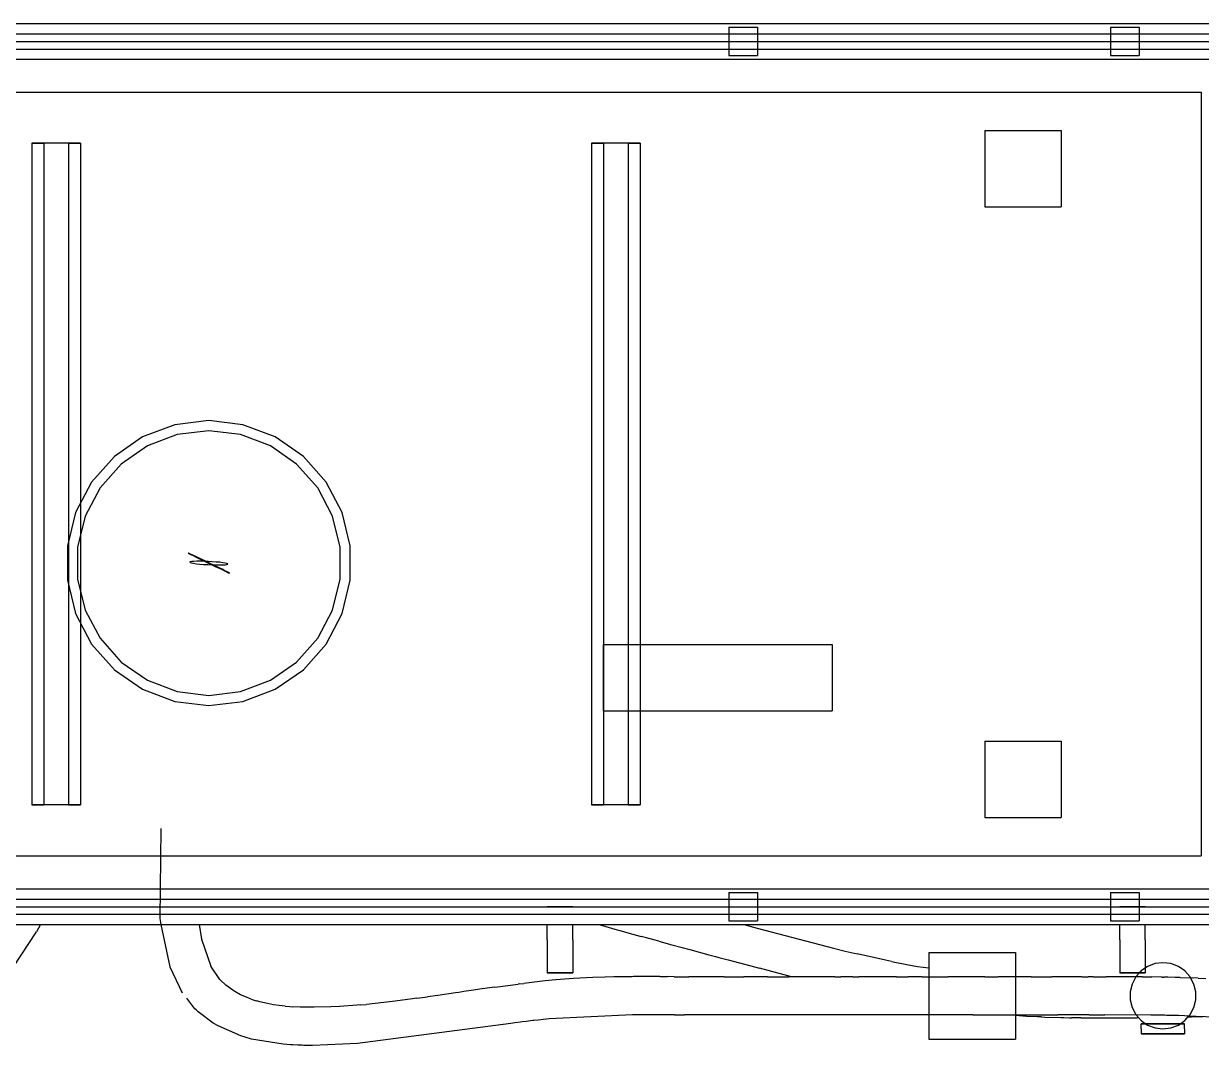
# Model space of a CAD drawing. Header units: millimetres. Extents: x -808 to -5, y -418 to 283.
# Drawn here: x -283.6 to -232.7, y -250.2 to -206.1 of the extents above; entities that cross this region are included whole.
import ezdxf

# ---------------------------------------------------------------- set-up
doc = ezdxf.new("R2010")
doc.units = ezdxf.units.MM
doc.layers.add('HIDDEN', color=8, linetype='Continuous')
doc.layers.add('VISIBLE', color=7, linetype='Continuous')

msp = doc.modelspace()

# ---------------------------------------------------------------- linework, layer by layer
at = {"layer": 'HIDDEN'}
for points in [[(-317.4, -206.059), (-97.4, -206.059)], [(-317.4, -206.059), (-97.4, -206.059)], [(-317.4, -206.059), (-97.4, -206.059)], [(-253.116, -206.213), (-251.884, -206.213)], [(-253.116, -206.213), (-251.884, -206.213)], [(-253.116, -206.213), (-253.116, -207.445)], [(-253.116, -206.213), (-253.116, -207.445)], [(-251.884, -206.213), (-251.884, -207.445)], [(-251.884, -206.213), (-251.884, -207.445)], [(-236.616, -206.213), (-235.384, -206.213)], [(-236.616, -206.213), (-235.384, -206.213)], [(-236.616, -206.213), (-236.616, -207.445)], [(-236.616, -206.213), (-236.616, -207.445)], [(-235.384, -206.213), (-235.384, -207.445)], [(-235.384, -206.213), (-235.384, -207.445)], [(-317.4, -206.499), (-97.4, -206.499)], [(-317.4, -206.499), (-97.4, -206.499)], [(-317.4, -206.829), (-97.4, -206.829)], [(-317.4, -206.829), (-97.4, -206.829)], [(-317.4, -206.829), (-97.4, -206.829)], [(-317.4, -206.829), (-97.4, -206.829)], [(-317.4, -206.829), (-97.4, -206.829)], [(-317.4, -206.829), (-97.4, -206.829)], [(-317.4, -207.159), (-97.4, -207.159)], [(-317.4, -207.159), (-97.4, -207.159)], [(-317.4, -207.599), (-97.4, -207.599)], [(-317.4, -207.599), (-97.4, -207.599)], [(-317.4, -207.599), (-97.4, -207.599)], [(-253.116, -207.445), (-251.884, -207.445)], [(-253.116, -207.445), (-251.884, -207.445)], [(-236.616, -207.445), (-235.384, -207.445)], [(-236.616, -207.445), (-235.384, -207.445)], [(-296.5, -209.029), (-232.7, -209.029)], [(-296.5, -209.029), (-232.7, -209.029)], [(-232.7, -209.029), (-232.7, -242.029)], [(-232.7, -209.029), (-232.7, -242.029)], [(-242.05, -210.679), (-238.75, -210.679)], [(-242.05, -210.679), (-238.75, -210.679)], [(-242.05, -210.679), (-242.05, -213.979)], [(-242.05, -210.679), (-242.05, -213.979)], [(-238.75, -210.679), (-238.75, -213.979)], [(-238.75, -210.679), (-238.75, -213.979)], [(-283.25, -211.229), (-282.734, -211.229)], [(-281.666, -211.229), (-283.25, -211.229)], [(-283.25, -211.229), (-283.25, -239.829)], [(-283.25, -211.229), (-282.734, -211.229)], [(-281.666, -211.229), (-283.25, -211.229)], [(-283.25, -211.229), (-283.25, -239.829)], [(-283.25, -211.229), (-282.734, -211.229)], [(-281.666, -211.229), (-283.25, -211.229)], [(-283.25, -211.229), (-283.25, -239.829)], [(-283.25, -211.229), (-282.734, -211.229)], [(-281.666, -211.229), (-283.25, -211.229)], [(-283.25, -211.229), (-283.25, -239.829)], [(-281.15, -211.229), (-282.734, -211.229)], [(-282.734, -211.229), (-282.734, -239.829)], [(-281.15, -211.229), (-282.734, -211.229)], [(-282.734, -211.229), (-282.734, -239.829)], [(-281.15, -211.229), (-282.734, -211.229)], [(-282.734, -211.229), (-282.734, -239.829)], [(-281.15, -211.229), (-282.734, -211.229)], [(-282.734, -211.229), (-282.734, -239.829)], [(-281.666, -211.229), (-281.15, -211.229)], [(-281.666, -211.229), (-281.666, -239.829)], [(-281.666, -211.229), (-281.15, -211.229)], [(-281.666, -211.229), (-281.666, -239.829)], [(-281.666, -211.229), (-281.15, -211.229)], [(-281.666, -211.229), (-281.666, -239.829)], [(-281.666, -211.229), (-281.15, -211.229)], [(-281.666, -211.229), (-281.666, -239.829)], [(-281.15, -211.229), (-281.15, -239.829)], [(-281.15, -211.229), (-281.15, -239.829)], [(-281.15, -211.229), (-281.15, -239.829)], [(-281.15, -211.229), (-281.15, -239.829)], [(-259.05, -211.229), (-258.534, -211.229)], [(-257.466, -211.229), (-259.05, -211.229)], [(-259.05, -211.229), (-259.05, -239.829)], [(-259.05, -211.229), (-258.534, -211.229)], [(-257.466, -211.229), (-259.05, -211.229)], [(-259.05, -211.229), (-259.05, -239.829)], [(-259.05, -211.229), (-258.534, -211.229)], [(-257.466, -211.229), (-259.05, -211.229)], [(-259.05, -211.229), (-259.05, -239.829)], [(-259.05, -211.229), (-258.534, -211.229)], [(-257.466, -211.229), (-259.05, -211.229)], [(-259.05, -211.229), (-259.05, -239.829)], [(-256.95, -211.229), (-258.534, -211.229)], [(-258.534, -211.229), (-258.534, -239.829)], [(-256.95, -211.229), (-258.534, -211.229)], [(-258.534, -211.229), (-258.534, -239.829)], [(-256.95, -211.229), (-258.534, -211.229)], [(-258.534, -211.229), (-258.534, -239.829)], [(-256.95, -211.229), (-258.534, -211.229)], [(-258.534, -211.229), (-258.534, -239.829)], [(-257.466, -211.229), (-256.95, -211.229)], [(-257.466, -211.229), (-257.466, -239.829)], [(-257.466, -211.229), (-256.95, -211.229)], [(-257.466, -211.229), (-257.466, -239.829)], [(-257.466, -211.229), (-256.95, -211.229)], [(-257.466, -211.229), (-257.466, -239.829)], [(-257.466, -211.229), (-256.95, -211.229)], [(-257.466, -211.229), (-257.466, -239.829)], [(-256.95, -211.229), (-256.95, -239.829)], [(-256.95, -211.229), (-256.95, -239.829)], [(-256.95, -211.229), (-256.95, -239.829)], [(-256.95, -211.229), (-256.95, -239.829)], [(-242.05, -213.979), (-238.75, -213.979)], [(-242.05, -213.979), (-238.75, -213.979)], [(-277.074, -223.398), (-278.463, -223.924)], [(-277.074, -223.398), (-278.463, -223.924)], [(-275.6, -223.219), (-277.074, -223.398)], [(-275.6, -223.219), (-277.074, -223.398)], [(-274.126, -223.398), (-275.6, -223.219)], [(-274.126, -223.398), (-275.6, -223.219)], [(-272.737, -223.924), (-274.126, -223.398)], [(-272.737, -223.924), (-274.126, -223.398)], [(-278.463, -223.924), (-279.685, -224.768)], [(-278.463, -223.924), (-279.685, -224.768)], [(-276.969, -223.825), (-278.258, -224.314)], [(-276.969, -223.825), (-278.258, -224.314)], [(-275.6, -223.659), (-276.969, -223.825)], [(-275.6, -223.659), (-276.969, -223.825)], [(-274.231, -223.825), (-275.6, -223.659)], [(-274.231, -223.825), (-275.6, -223.659)], [(-272.942, -224.314), (-274.231, -223.825)], [(-272.942, -224.314), (-274.231, -223.825)], [(-271.515, -224.768), (-272.737, -223.924)], [(-271.515, -224.768), (-272.737, -223.924)], [(-278.258, -224.314), (-279.393, -225.097)], [(-278.258, -224.314), (-279.393, -225.097)], [(-271.807, -225.097), (-272.942, -224.314)], [(-271.807, -225.097), (-272.942, -224.314)], [(-279.685, -224.768), (-280.67, -225.88)], [(-279.685, -224.768), (-280.67, -225.88)], [(-270.53, -225.88), (-271.515, -224.768)], [(-270.53, -225.88), (-271.515, -224.768)], [(-279.393, -225.097), (-280.307, -226.13)], [(-279.393, -225.097), (-280.307, -226.13)], [(-270.893, -226.13), (-271.807, -225.097)], [(-270.893, -226.13), (-271.807, -225.097)], [(-280.67, -225.88), (-281.36, -227.195)], [(-280.67, -225.88), (-281.36, -227.195)], [(-269.84, -227.195), (-270.53, -225.88)], [(-269.84, -227.195), (-270.53, -225.88)], [(-280.307, -226.13), (-280.948, -227.351)], [(-280.307, -226.13), (-280.948, -227.351)], [(-270.252, -227.351), (-270.893, -226.13)], [(-270.252, -227.351), (-270.893, -226.13)], [(-281.36, -227.195), (-281.715, -228.636)], [(-281.36, -227.195), (-281.715, -228.636)], [(-280.948, -227.351), (-281.278, -228.689)], [(-280.948, -227.351), (-281.278, -228.689)], [(-269.922, -228.689), (-270.252, -227.351)], [(-269.922, -228.689), (-270.252, -227.351)], [(-269.485, -228.636), (-269.84, -227.195)], [(-269.485, -228.636), (-269.84, -227.195)], [(-281.715, -228.636), (-281.715, -230.121)], [(-281.715, -228.636), (-281.715, -230.121)], [(-269.485, -230.121), (-269.485, -228.636)], [(-269.485, -230.121), (-269.485, -228.636)], [(-281.278, -228.689), (-281.278, -230.068)], [(-281.278, -228.689), (-281.278, -230.068)], [(-276.491, -228.947), (-276.486, -228.951)], [(-276.487, -228.948), (-276.491, -228.947)], [(-276.454, -228.962), (-276.487, -228.948)], [(-276.486, -228.951), (-276.45, -228.97)], [(-276.388, -228.992), (-276.454, -228.962)], [(-276.45, -228.97), (-276.381, -229.006)], [(-276.292, -229.037), (-276.388, -228.992)], [(-276.381, -229.006), (-276.281, -229.055)], [(-276.168, -229.096), (-276.292, -229.037)], [(-276.281, -229.055), (-276.155, -229.118)], [(-276.022, -229.165), (-276.168, -229.096)], [(-276.155, -229.118), (-276.007, -229.191)], [(-275.86, -229.243), (-276.022, -229.165)], [(-269.922, -230.068), (-269.922, -228.689)], [(-269.922, -230.068), (-269.922, -228.689)], [(-276.419, -229.331), (-276.424, -229.338)], [(-276.424, -229.338), (-276.406, -229.354)], [(-276.424, -229.338), (-276.424, -229.338)], [(-276.403, -229.324), (-276.419, -229.331)], [(-276.406, -229.354), (-276.351, -229.371)], [(-276.344, -229.313), (-276.403, -229.324)], [(-276.351, -229.371), (-276.26, -229.388)], [(-276.251, -229.305), (-276.344, -229.313)], [(-276.26, -229.388), (-276.138, -229.405)], [(-276.127, -229.3), (-276.251, -229.305)], [(-276.138, -229.405), (-275.992, -229.42)], [(-275.979, -229.299), (-276.127, -229.3)], [(-276.007, -229.191), (-275.843, -229.271)], [(-275.992, -229.42), (-275.826, -229.434)], [(-275.812, -229.302), (-275.979, -229.299)], [(-275.688, -229.326), (-275.86, -229.243)], [(-275.843, -229.271), (-275.67, -229.355)], [(-275.826, -229.434), (-275.651, -229.445)], [(-275.636, -229.308), (-275.812, -229.302)], [(-275.512, -229.411), (-275.688, -229.326)], [(-275.67, -229.355), (-275.494, -229.441)], [(-275.651, -229.445), (-275.473, -229.453)], [(-275.458, -229.318), (-275.636, -229.308)], [(-275.34, -229.495), (-275.512, -229.411)], [(-275.494, -229.441), (-275.322, -229.523)], [(-275.473, -229.453), (-275.301, -229.458)], [(-275.287, -229.331), (-275.458, -229.318)], [(-275.177, -229.575), (-275.34, -229.495)], [(-275.322, -229.523), (-275.161, -229.6)], [(-275.301, -229.458), (-275.143, -229.458)], [(-275.131, -229.345), (-275.287, -229.331)], [(-275.032, -229.646), (-275.177, -229.575)], [(-275.161, -229.6), (-275.031, -229.662)], [(-275.143, -229.458), (-275.006, -229.456)], [(-274.996, -229.362), (-275.131, -229.345)], [(-274.908, -229.708), (-275.032, -229.646)], [(-275.031, -229.662), (-274.919, -229.716)], [(-275.006, -229.456), (-274.897, -229.449)], [(-274.89, -229.379), (-274.996, -229.362)], [(-274.897, -229.449), (-274.821, -229.439)], [(-274.817, -229.396), (-274.89, -229.379)], [(-274.821, -229.439), (-274.782, -229.427)], [(-274.78, -229.412), (-274.817, -229.396)], [(-274.782, -229.427), (-274.776, -229.419)], [(-274.776, -229.419), (-274.78, -229.412)], [(-281.715, -230.121), (-281.36, -231.563)], [(-281.715, -230.121), (-281.36, -231.563)], [(-281.278, -230.068), (-280.948, -231.407)], [(-281.278, -230.068), (-280.948, -231.407)], [(-274.919, -229.716), (-274.82, -229.762)], [(-274.811, -229.756), (-274.908, -229.708)], [(-274.82, -229.762), (-274.751, -229.793)], [(-274.745, -229.79), (-274.811, -229.756)], [(-274.751, -229.793), (-274.715, -229.809)], [(-274.712, -229.808), (-274.745, -229.79)], [(-274.715, -229.809), (-274.709, -229.811)], [(-274.709, -229.811), (-274.712, -229.808)], [(-270.252, -231.407), (-269.922, -230.068)], [(-270.252, -231.407), (-269.922, -230.068)], [(-269.84, -231.563), (-269.485, -230.121)], [(-269.84, -231.563), (-269.485, -230.121)], [(-281.36, -231.563), (-280.67, -232.878)], [(-281.36, -231.563), (-280.67, -232.878)], [(-280.948, -231.407), (-280.307, -232.628)], [(-280.948, -231.407), (-280.307, -232.628)], [(-270.893, -232.628), (-270.252, -231.407)], [(-270.893, -232.628), (-270.252, -231.407)], [(-270.53, -232.878), (-269.84, -231.563)], [(-270.53, -232.878), (-269.84, -231.563)], [(-280.307, -232.628), (-279.393, -233.66)], [(-280.307, -232.628), (-279.393, -233.66)], [(-271.807, -233.66), (-270.893, -232.628)], [(-271.807, -233.66), (-270.893, -232.628)], [(-280.67, -232.878), (-279.685, -233.99)], [(-280.67, -232.878), (-279.685, -233.99)], [(-271.515, -233.99), (-270.53, -232.878)], [(-271.515, -233.99), (-270.53, -232.878)], [(-258.55, -232.899), (-248.65, -232.899)], [(-258.55, -232.899), (-248.65, -232.899)], [(-258.55, -232.899), (-258.55, -235.759)], [(-258.55, -232.899), (-258.55, -235.759)], [(-248.65, -232.899), (-248.65, -235.759)], [(-248.65, -232.899), (-248.65, -235.759)], [(-279.393, -233.66), (-278.258, -234.444)], [(-279.393, -233.66), (-278.258, -234.444)], [(-272.942, -234.444), (-271.807, -233.66)], [(-272.942, -234.444), (-271.807, -233.66)], [(-279.685, -233.99), (-278.463, -234.833)], [(-279.685, -233.99), (-278.463, -234.833)], [(-272.737, -234.833), (-271.515, -233.99)], [(-272.737, -234.833), (-271.515, -233.99)], [(-278.258, -234.444), (-276.969, -234.933)], [(-278.258, -234.444), (-276.969, -234.933)], [(-274.231, -234.933), (-272.942, -234.444)], [(-274.231, -234.933), (-272.942, -234.444)], [(-278.463, -234.833), (-277.074, -235.36)], [(-278.463, -234.833), (-277.074, -235.36)], [(-276.969, -234.933), (-275.6, -235.099)], [(-276.969, -234.933), (-275.6, -235.099)], [(-275.6, -235.099), (-274.231, -234.933)], [(-275.6, -235.099), (-274.231, -234.933)], [(-274.126, -235.36), (-272.737, -234.833)], [(-274.126, -235.36), (-272.737, -234.833)], [(-277.074, -235.36), (-275.6, -235.539)], [(-277.074, -235.36), (-275.6, -235.539)], [(-275.6, -235.539), (-274.126, -235.36)], [(-275.6, -235.539), (-274.126, -235.36)], [(-258.55, -235.759), (-248.65, -235.759)], [(-258.55, -235.759), (-248.65, -235.759)], [(-242.05, -237.079), (-238.75, -237.079)], [(-242.05, -237.079), (-238.75, -237.079)], [(-242.05, -237.079), (-242.05, -240.379)], [(-242.05, -237.079), (-242.05, -240.379)], [(-238.75, -237.079), (-238.75, -240.379)], [(-238.75, -237.079), (-238.75, -240.379)], [(-283.25, -239.829), (-282.734, -239.829)], [(-281.666, -239.829), (-283.25, -239.829)], [(-283.25, -239.829), (-282.734, -239.829)], [(-281.666, -239.829), (-283.25, -239.829)], [(-283.25, -239.829), (-282.734, -239.829)], [(-281.666, -239.829), (-283.25, -239.829)], [(-283.25, -239.829), (-282.734, -239.829)], [(-281.666, -239.829), (-283.25, -239.829)], [(-281.15, -239.829), (-282.734, -239.829)], [(-281.15, -239.829), (-282.734, -239.829)], [(-281.15, -239.829), (-282.734, -239.829)], [(-281.15, -239.829), (-282.734, -239.829)], [(-281.666, -239.829), (-281.15, -239.829)], [(-281.666, -239.829), (-281.15, -239.829)], [(-281.666, -239.829), (-281.15, -239.829)], [(-281.666, -239.829), (-281.15, -239.829)], [(-259.05, -239.829), (-258.534, -239.829)], [(-257.466, -239.829), (-259.05, -239.829)], [(-259.05, -239.829), (-258.534, -239.829)], [(-257.466, -239.829), (-259.05, -239.829)], [(-259.05, -239.829), (-258.534, -239.829)], [(-257.466, -239.829), (-259.05, -239.829)], [(-259.05, -239.829), (-258.534, -239.829)], [(-257.466, -239.829), (-259.05, -239.829)], [(-256.95, -239.829), (-258.534, -239.829)], [(-256.95, -239.829), (-258.534, -239.829)], [(-256.95, -239.829), (-258.534, -239.829)], [(-256.95, -239.829), (-258.534, -239.829)], [(-257.466, -239.829), (-256.95, -239.829)], [(-257.466, -239.829), (-256.95, -239.829)], [(-257.466, -239.829), (-256.95, -239.829)], [(-257.466, -239.829), (-256.95, -239.829)], [(-277.671, -240.844), (-277.726, -244.734)], [(-242.05, -240.379), (-238.75, -240.379)], [(-242.05, -240.379), (-238.75, -240.379)], [(-296.5, -242.029), (-232.7, -242.029)], [(-296.5, -242.029), (-232.7, -242.029)], [(-317.4, -243.459), (-97.4, -243.459)], [(-317.4, -243.459), (-97.4, -243.459)], [(-317.4, -243.459), (-97.4, -243.459)], [(-317.4, -243.899), (-97.4, -243.899)], [(-317.4, -243.899), (-97.4, -243.899)], [(-253.116, -243.613), (-251.884, -243.613)], [(-253.116, -243.613), (-251.884, -243.613)], [(-253.116, -243.613), (-253.116, -244.845)], [(-253.116, -243.613), (-253.116, -244.845)], [(-251.884, -243.613), (-251.884, -244.845)], [(-251.884, -243.613), (-251.884, -244.845)], [(-236.616, -243.613), (-235.384, -243.613)], [(-236.616, -243.613), (-235.384, -243.613)], [(-236.616, -243.613), (-236.616, -244.845)], [(-236.616, -243.613), (-236.616, -244.845)], [(-235.384, -243.613), (-235.384, -244.845)], [(-235.384, -243.613), (-235.384, -244.845)], [(-317.4, -244.229), (-97.4, -244.229)], [(-317.4, -244.229), (-97.4, -244.229)], [(-317.4, -244.229), (-97.4, -244.229)], [(-317.4, -244.229), (-97.4, -244.229)], [(-317.4, -244.229), (-97.4, -244.229)], [(-317.4, -244.229), (-97.4, -244.229)], [(-260.97, -244.229), (-260.966, -244.229)], [(-260.966, -244.229), (-260.97, -244.229)], [(-260.966, -244.229), (-260.934, -244.229)], [(-260.934, -244.229), (-260.966, -244.229)], [(-260.934, -244.229), (-260.873, -244.229)], [(-260.873, -244.229), (-260.934, -244.229)], [(-260.873, -244.229), (-260.785, -244.229)], [(-260.785, -244.229), (-260.873, -244.229)], [(-260.785, -244.229), (-260.676, -244.229)], [(-260.676, -244.229), (-260.785, -244.229)], [(-260.676, -244.229), (-260.552, -244.229)], [(-260.552, -244.229), (-260.676, -244.229)], [(-260.552, -244.229), (-260.42, -244.229)], [(-260.42, -244.229), (-260.552, -244.229)], [(-260.288, -244.229), (-260.42, -244.229)], [(-260.42, -244.229), (-260.288, -244.229)], [(-260.164, -244.229), (-260.288, -244.229)], [(-260.288, -244.229), (-260.164, -244.229)], [(-260.055, -244.229), (-260.164, -244.229)], [(-260.164, -244.229), (-260.055, -244.229)], [(-259.967, -244.229), (-260.055, -244.229)], [(-260.055, -244.229), (-259.967, -244.229)], [(-259.906, -244.229), (-259.967, -244.229)], [(-259.967, -244.229), (-259.906, -244.229)], [(-259.874, -244.229), (-259.906, -244.229)], [(-259.906, -244.229), (-259.874, -244.229)], [(-259.87, -244.229), (-259.874, -244.229)], [(-259.874, -244.229), (-259.87, -244.229)], [(-236.22, -244.229), (-236.216, -244.229)], [(-236.216, -244.229), (-236.22, -244.229)], [(-236.216, -244.229), (-236.184, -244.229)], [(-236.184, -244.229), (-236.216, -244.229)], [(-236.184, -244.229), (-236.123, -244.229)], [(-236.123, -244.229), (-236.184, -244.229)], [(-236.123, -244.229), (-236.035, -244.229)], [(-236.035, -244.229), (-236.123, -244.229)], [(-236.035, -244.229), (-235.926, -244.229)], [(-235.926, -244.229), (-236.035, -244.229)], [(-235.926, -244.229), (-235.802, -244.229)], [(-235.802, -244.229), (-235.926, -244.229)], [(-235.802, -244.229), (-235.67, -244.229)], [(-235.67, -244.229), (-235.802, -244.229)], [(-235.538, -244.229), (-235.67, -244.229)], [(-235.67, -244.229), (-235.538, -244.229)], [(-235.414, -244.229), (-235.538, -244.229)], [(-235.538, -244.229), (-235.414, -244.229)], [(-235.305, -244.229), (-235.414, -244.229)], [(-235.414, -244.229), (-235.305, -244.229)], [(-235.217, -244.229), (-235.305, -244.229)], [(-235.305, -244.229), (-235.217, -244.229)], [(-235.156, -244.229), (-235.217, -244.229)], [(-235.217, -244.229), (-235.156, -244.229)], [(-235.124, -244.229), (-235.156, -244.229)], [(-235.156, -244.229), (-235.124, -244.229)], [(-235.12, -244.229), (-235.124, -244.229)], [(-235.124, -244.229), (-235.12, -244.229)], [(-317.4, -244.559), (-97.4, -244.559)], [(-317.4, -244.559), (-97.4, -244.559)], [(-277.726, -244.734), (-277.671, -244.999)], [(-253.116, -244.845), (-251.884, -244.845)], [(-253.116, -244.845), (-251.884, -244.845)], [(-236.616, -244.845), (-235.384, -244.845)], [(-236.616, -244.845), (-235.384, -244.845)], [(-317.4, -244.999), (-97.4, -244.999)], [(-317.4, -244.999), (-97.4, -244.999)], [(-317.4, -244.999), (-97.4, -244.999)], [(-244.47, -246.209), (-240.73, -246.209)], [(-244.47, -246.209), (-244.47, -249.949)], [(-240.73, -246.209), (-240.73, -249.949)], [(-235.015, -246.813), (-235.298, -247.008)], [(-235.12, -246.885), (-235.298, -247.008)], [(-234.692, -246.69), (-235.015, -246.813)], [(-234.35, -246.649), (-234.692, -246.69)], [(-234.008, -246.69), (-234.35, -246.649)], [(-233.685, -246.813), (-234.008, -246.69)], [(-233.402, -247.008), (-233.685, -246.813)], [(-260.97, -247.089), (-260.966, -247.089)], [(-260.966, -247.089), (-260.934, -247.089)], [(-260.934, -247.089), (-260.873, -247.089)], [(-260.873, -247.089), (-260.785, -247.089)], [(-260.785, -247.089), (-260.676, -247.089)], [(-260.676, -247.089), (-260.552, -247.089)], [(-260.552, -247.089), (-260.42, -247.089)], [(-260.42, -247.089), (-260.288, -247.089)], [(-260.288, -247.089), (-260.164, -247.089)], [(-260.164, -247.089), (-260.055, -247.089)], [(-260.055, -247.089), (-259.967, -247.089)], [(-259.967, -247.089), (-259.906, -247.089)], [(-259.906, -247.089), (-259.874, -247.089)], [(-259.874, -247.089), (-259.87, -247.089)], [(-244.47, -247.255), (-244.47, -248.903)], [(-240.73, -247.255), (-240.73, -248.903)], [(-236.22, -247.089), (-236.216, -247.089)], [(-236.216, -247.089), (-236.184, -247.089)], [(-236.184, -247.089), (-236.123, -247.089)], [(-236.123, -247.089), (-236.035, -247.089)], [(-236.035, -247.089), (-235.926, -247.089)], [(-235.926, -247.089), (-235.802, -247.089)], [(-235.802, -247.089), (-235.67, -247.089)], [(-235.527, -247.267), (-235.687, -247.572)], [(-235.527, -247.267), (-235.687, -247.572)], [(-235.67, -247.089), (-235.538, -247.089)], [(-235.538, -247.089), (-235.414, -247.089)], [(-235.298, -247.008), (-235.527, -247.267)], [(-235.52, -247.259), (-235.527, -247.267)], [(-235.414, -247.089), (-235.305, -247.089)], [(-235.298, -247.008), (-235.369, -247.089)], [(-235.305, -247.089), (-235.217, -247.089)], [(-235.217, -247.089), (-235.156, -247.089)], [(-235.156, -247.089), (-235.124, -247.089)], [(-235.124, -247.089), (-235.12, -247.089)], [(-233.173, -247.267), (-233.402, -247.008)], [(-233.013, -247.572), (-233.173, -247.267)], [(-233.013, -247.572), (-233.152, -247.306)], [(-235.687, -247.572), (-235.77, -247.907)], [(-235.687, -247.572), (-235.77, -247.907)], [(-235.77, -247.907), (-235.77, -248.251)], [(-235.77, -247.907), (-235.77, -248.251)], [(-232.93, -247.907), (-233.013, -247.572)], [(-232.93, -247.907), (-233.013, -247.572)], [(-232.93, -248.251), (-232.93, -247.907)], [(-232.93, -248.251), (-232.93, -247.907)], [(-235.77, -248.251), (-235.687, -248.586)], [(-235.77, -248.251), (-235.687, -248.586)], [(-233.013, -248.586), (-232.93, -248.251)], [(-233.013, -248.586), (-232.93, -248.251)], [(-235.687, -248.586), (-235.527, -248.891)], [(-235.687, -248.586), (-235.527, -248.891)], [(-235.527, -248.891), (-235.298, -249.149)], [(-235.527, -248.891), (-235.511, -248.91)], [(-233.402, -249.149), (-233.173, -248.891)], [(-233.228, -248.953), (-233.173, -248.891)], [(-233.173, -248.891), (-233.013, -248.586)], [(-233.173, -248.891), (-233.013, -248.586)], [(-235.298, -249.149), (-235.015, -249.345)], [(-235.285, -249.289), (-235.278, -249.289)], [(-235.278, -249.289), (-235.224, -249.289)], [(-235.224, -249.289), (-235.119, -249.289)], [(-235.119, -249.289), (-234.97, -249.289)], [(-234.97, -249.289), (-235.096, -249.289)], [(-235.015, -249.345), (-234.692, -249.467)], [(-234.97, -249.289), (-234.785, -249.289)], [(-234.785, -249.289), (-234.97, -249.289)], [(-234.785, -249.289), (-234.574, -249.289)], [(-234.574, -249.289), (-234.785, -249.289)], [(-234.692, -249.467), (-234.35, -249.509)], [(-234.574, -249.289), (-234.35, -249.289)], [(-234.35, -249.289), (-234.574, -249.289)], [(-234.126, -249.289), (-234.35, -249.289)], [(-234.35, -249.289), (-234.126, -249.289)], [(-234.35, -249.509), (-234.008, -249.467)], [(-233.915, -249.289), (-234.126, -249.289)], [(-234.126, -249.289), (-233.915, -249.289)], [(-234.008, -249.467), (-233.685, -249.345)], [(-233.73, -249.289), (-233.915, -249.289)], [(-233.915, -249.289), (-233.73, -249.289)], [(-233.604, -249.289), (-233.73, -249.289)], [(-233.73, -249.289), (-233.581, -249.289)], [(-233.685, -249.345), (-233.402, -249.149)], [(-233.581, -249.289), (-233.476, -249.289)], [(-233.476, -249.289), (-233.422, -249.289)], [(-233.422, -249.289), (-233.415, -249.289)], [(-244.47, -249.949), (-240.73, -249.949)], [(-235.285, -249.729), (-235.278, -249.729)], [(-235.278, -249.729), (-235.224, -249.729)], [(-235.224, -249.729), (-235.119, -249.729)], [(-235.119, -249.729), (-234.97, -249.729)], [(-234.97, -249.729), (-234.785, -249.729)], [(-234.785, -249.729), (-234.574, -249.729)], [(-234.574, -249.729), (-234.35, -249.729)], [(-234.35, -249.729), (-234.126, -249.729)], [(-234.126, -249.729), (-233.915, -249.729)], [(-233.915, -249.729), (-233.73, -249.729)], [(-233.73, -249.729), (-233.581, -249.729)], [(-233.581, -249.729), (-233.476, -249.729)], [(-233.476, -249.729), (-233.422, -249.729)], [(-233.422, -249.729), (-233.415, -249.729)]]:
    msp.add_lwpolyline(points, dxfattribs=at)
at = {"layer": 'VISIBLE'}
for points in [[(-317.4, -206.059), (-97.4, -206.059)], [(-317.4, -207.599), (-97.4, -207.599)], [(-317.4, -243.459), (-97.4, -243.459)], [(-317.4, -244.999), (-97.4, -244.999)], [(-284.043, -246.831), (-283.059, -245.309)], [(-282.878, -244.999), (-283.059, -245.309)], [(-277.671, -244.999), (-277.293, -246.827)], [(-276.023, -244.999), (-275.921, -245.633)], [(-260.97, -245.659), (-260.97, -244.999)], [(-259.87, -245.659), (-259.87, -244.999)], [(-258.742, -244.999), (-258.678, -245.017)], [(-258.678, -245.017), (-257.949, -245.224)], [(-257.949, -245.224), (-257.833, -245.257)], [(-257.833, -245.257), (-257.378, -245.384)], [(-257.378, -245.384), (-257.227, -245.426)], [(-257.227, -245.426), (-256.906, -245.515)], [(-252.471, -244.999), (-251.891, -245.155)], [(-251.891, -245.155), (-248.593, -246.021)], [(-236.22, -245.659), (-236.22, -244.999)], [(-235.12, -245.659), (-235.12, -244.999)], [(-275.921, -245.633), (-275.517, -246.803)], [(-260.97, -245.659), (-260.97, -247.089)], [(-259.87, -245.659), (-259.87, -247.089)], [(-256.682, -245.576), (-256.906, -245.515)], [(-256.363, -245.664), (-256.682, -245.576)], [(-256.152, -245.721), (-256.363, -245.664)], [(-256.152, -245.721), (-255.582, -245.876)], [(-255.582, -245.876), (-255.141, -245.995)], [(-236.22, -245.659), (-236.22, -247.089)], [(-235.12, -245.659), (-235.12, -247.089)], [(-255.141, -245.995), (-254.928, -246.052)], [(-254.928, -246.052), (-254.801, -246.086)], [(-254.801, -246.086), (-253.986, -246.304)], [(-253.986, -246.304), (-253.697, -246.381)], [(-253.697, -246.381), (-253.552, -246.42)], [(-253.552, -246.42), (-253.143, -246.529)], [(-248.593, -246.021), (-248.083, -246.147)], [(-248.083, -246.147), (-247.565, -246.272)], [(-246.352, -246.544), (-247.565, -246.272)], [(-244.47, -246.209), (-240.73, -246.209)], [(-244.47, -246.209), (-244.47, -247.255)], [(-240.73, -246.209), (-240.73, -247.255)], [(-277.293, -246.827), (-276.753, -247.954)], [(-275.131, -247.374), (-275.517, -246.803)], [(-253.143, -246.529), (-252.162, -246.788)], [(-252.162, -246.788), (-251.795, -246.887)], [(-251.414, -246.989), (-251.795, -246.887)], [(-250.412, -247.255), (-251.414, -246.989)], [(-246.08, -246.601), (-246.352, -246.544)], [(-246.08, -246.601), (-245.42, -246.731)], [(-245.42, -246.731), (-244.956, -246.815)], [(-244.956, -246.815), (-244.47, -246.878)], [(-235.015, -246.813), (-235.12, -246.885)], [(-234.692, -246.69), (-235.015, -246.813)], [(-234.35, -246.649), (-234.692, -246.69)], [(-234.008, -246.69), (-234.35, -246.649)], [(-233.685, -246.813), (-234.008, -246.69)], [(-233.402, -247.008), (-233.685, -246.813)], [(-275.099, -247.409), (-275.131, -247.374)], [(-275.099, -247.409), (-274.874, -247.619)], [(-261.412, -247.474), (-261.989, -247.543)], [(-261.064, -247.435), (-261.412, -247.474)], [(-260.594, -247.389), (-261.064, -247.435)], [(-260.966, -247.089), (-260.97, -247.089)], [(-260.934, -247.089), (-260.966, -247.089)], [(-260.873, -247.089), (-260.934, -247.089)], [(-260.785, -247.089), (-260.873, -247.089)], [(-260.676, -247.089), (-260.785, -247.089)], [(-260.552, -247.089), (-260.676, -247.089)], [(-259.832, -247.327), (-260.594, -247.389)], [(-260.42, -247.089), (-260.552, -247.089)], [(-260.288, -247.089), (-260.42, -247.089)], [(-260.164, -247.089), (-260.288, -247.089)], [(-260.055, -247.089), (-260.164, -247.089)], [(-259.967, -247.089), (-260.055, -247.089)], [(-259.906, -247.089), (-259.967, -247.089)], [(-259.874, -247.089), (-259.906, -247.089)], [(-259.87, -247.089), (-259.874, -247.089)], [(-258.999, -247.285), (-259.832, -247.327)], [(-258.484, -247.269), (-258.999, -247.285)], [(-258.098, -247.262), (-258.484, -247.269)], [(-257.424, -247.254), (-258.098, -247.262)], [(-257.304, -247.254), (-257.424, -247.254)], [(-257.236, -247.253), (-257.304, -247.254)], [(-257.082, -247.253), (-257.236, -247.253)], [(-256.647, -247.252), (-257.082, -247.253)], [(-256.474, -247.252), (-256.647, -247.252)], [(-256.098, -247.252), (-256.474, -247.252)], [(-256.098, -247.252), (-255.776, -247.253)], [(-255.49, -247.254), (-255.776, -247.253)], [(-255.49, -247.254), (-255.083, -247.255)], [(-255.083, -247.255), (-254.855, -247.255)], [(-254.448, -247.255), (-254.855, -247.255)], [(-254.268, -247.255), (-254.448, -247.255)], [(-254.156, -247.255), (-254.268, -247.255)], [(-253.902, -247.255), (-254.156, -247.255)], [(-253.576, -247.255), (-253.902, -247.255)], [(-253.326, -247.255), (-253.576, -247.255)], [(-253.326, -247.255), (-253.105, -247.255)], [(-253.105, -247.255), (-252.789, -247.255)], [(-252.789, -247.255), (-252.472, -247.254)], [(-252.013, -247.254), (-252.472, -247.254)], [(-251.449, -247.254), (-252.013, -247.254)], [(-251.449, -247.254), (-250.522, -247.255)], [(-250.315, -247.255), (-250.522, -247.255)], [(-250.19, -247.255), (-250.315, -247.255)], [(-249.779, -247.255), (-250.19, -247.255)], [(-249.111, -247.255), (-249.779, -247.255)], [(-248.951, -247.255), (-249.111, -247.255)], [(-248.692, -247.255), (-248.951, -247.255)], [(-248.532, -247.255), (-248.692, -247.255)], [(-248.532, -247.255), (-248.274, -247.255)], [(-248.139, -247.255), (-248.274, -247.255)], [(-247.92, -247.255), (-248.139, -247.255)], [(-247.757, -247.255), (-247.92, -247.255)], [(-247.757, -247.255), (-247.495, -247.255)], [(-247.092, -247.255), (-247.495, -247.255)], [(-246.833, -247.255), (-247.092, -247.255)], [(-246.522, -247.255), (-246.833, -247.255)], [(-246.028, -247.255), (-246.522, -247.255)], [(-245.872, -247.255), (-246.028, -247.255)], [(-245.872, -247.255), (-245.37, -247.255)], [(-245.215, -247.255), (-245.37, -247.255)], [(-244.767, -247.255), (-245.215, -247.255)], [(-244.767, -247.255), (-244.492, -247.255)], [(-244.492, -247.255), (-244.218, -247.255)], [(-244.218, -247.255), (-243.767, -247.255)], [(-243.767, -247.255), (-243.63, -247.255)], [(-243.182, -247.255), (-243.63, -247.255)], [(-243.045, -247.255), (-243.182, -247.255)], [(-242.751, -247.255), (-243.045, -247.255)], [(-242.264, -247.255), (-242.751, -247.255)], [(-242.048, -247.255), (-242.264, -247.255)], [(-242.048, -247.255), (-241.558, -247.255)], [(-241.558, -247.255), (-241.479, -247.255)], [(-241.376, -247.255), (-241.479, -247.255)], [(-241.204, -247.255), (-241.376, -247.255)], [(-240.921, -247.255), (-241.204, -247.255)], [(-240.573, -247.255), (-240.921, -247.255)], [(-240.288, -247.255), (-240.573, -247.255)], [(-240.046, -247.255), (-240.288, -247.255)], [(-240.046, -247.255), (-239.646, -247.255)], [(-239.646, -247.255), (-239.463, -247.255)], [(-239.463, -247.255), (-239.155, -247.255)], [(-239.009, -247.255), (-239.155, -247.255)], [(-238.498, -247.254), (-239.009, -247.255)], [(-238.356, -247.254), (-238.498, -247.254)], [(-237.853, -247.254), (-238.356, -247.254)], [(-237.853, -247.254), (-237.578, -247.254)], [(-237.363, -247.254), (-237.578, -247.254)], [(-237.363, -247.254), (-236.872, -247.255)], [(-236.872, -247.255), (-236.799, -247.255)], [(-236.573, -247.255), (-236.799, -247.255)], [(-236.215, -247.256), (-236.573, -247.255)], [(-236.216, -247.089), (-236.22, -247.089)], [(-236.184, -247.089), (-236.216, -247.089)], [(-235.936, -247.256), (-236.215, -247.256)], [(-236.123, -247.089), (-236.184, -247.089)], [(-236.035, -247.089), (-236.123, -247.089)], [(-235.926, -247.089), (-236.035, -247.089)], [(-235.623, -247.258), (-235.936, -247.256)], [(-235.802, -247.089), (-235.926, -247.089)], [(-235.67, -247.089), (-235.802, -247.089)], [(-235.538, -247.089), (-235.67, -247.089)], [(-235.343, -247.26), (-235.623, -247.258)], [(-235.414, -247.089), (-235.538, -247.089)], [(-235.369, -247.089), (-235.52, -247.259)], [(-235.305, -247.089), (-235.414, -247.089)], [(-235.237, -247.261), (-235.343, -247.26)], [(-235.217, -247.089), (-235.305, -247.089)], [(-235.237, -247.261), (-235.057, -247.263)], [(-235.156, -247.089), (-235.217, -247.089)], [(-235.124, -247.089), (-235.156, -247.089)], [(-235.12, -247.089), (-235.124, -247.089)], [(-235.057, -247.263), (-234.837, -247.266)], [(-234.426, -247.272), (-234.837, -247.266)], [(-234.39, -247.273), (-234.426, -247.272)], [(-234.39, -247.273), (-234.309, -247.274)], [(-234.137, -247.278), (-234.309, -247.274)], [(-233.824, -247.286), (-234.137, -247.278)], [(-233.601, -247.292), (-233.824, -247.286)], [(-233.601, -247.292), (-233.068, -247.309)], [(-233.173, -247.267), (-233.402, -247.008)], [(-233.152, -247.306), (-233.173, -247.267)], [(-232.831, -247.317), (-233.068, -247.309)], [(-232.831, -247.317), (-232.499, -247.329)], [(-276.767, -247.925), (-276.796, -247.888)], [(-274.567, -247.841), (-274.874, -247.619)], [(-274.477, -247.897), (-274.567, -247.841)], [(-274.226, -248.032), (-274.477, -247.897)], [(-264.938, -247.951), (-265.707, -248.062)], [(-264.8, -247.931), (-264.938, -247.951)], [(-264.582, -247.9), (-264.8, -247.931)], [(-264.263, -247.854), (-264.582, -247.9)], [(-263.783, -247.785), (-264.263, -247.854)], [(-263.241, -247.709), (-263.783, -247.785)], [(-263.241, -247.709), (-262.232, -247.574)], [(-262.154, -247.564), (-262.232, -247.574)], [(-262.154, -247.564), (-261.989, -247.543)], [(-276.201, -248.639), (-276.56, -248.185)], [(-274.048, -248.115), (-274.226, -248.032)], [(-273.777, -248.222), (-274.048, -248.115)], [(-273.777, -248.222), (-273.596, -248.283)], [(-273.596, -248.283), (-273.529, -248.304)], [(-273.4, -248.34), (-273.529, -248.304)], [(-273.066, -248.419), (-273.4, -248.34)], [(-272.809, -248.466), (-273.066, -248.419)], [(-272.559, -248.502), (-272.809, -248.466)], [(-272.296, -248.53), (-272.559, -248.502)], [(-269.194, -248.489), (-269.947, -248.542)], [(-269.046, -248.476), (-269.194, -248.489)], [(-269.046, -248.476), (-268.788, -248.452)], [(-267.655, -248.326), (-268.788, -248.452)], [(-266.904, -248.229), (-267.655, -248.326)], [(-266.609, -248.189), (-266.904, -248.229)], [(-266.609, -248.189), (-266.151, -248.126)], [(-265.707, -248.062), (-266.151, -248.126)], [(-276.149, -248.69), (-276.201, -248.639)], [(-276.116, -248.721), (-276.149, -248.69)], [(-276.056, -248.776), (-276.116, -248.721)], [(-275.412, -249.257), (-276.056, -248.776)], [(-272.296, -248.53), (-272.098, -248.546)], [(-272.098, -248.546), (-271.999, -248.553)], [(-271.648, -248.569), (-271.999, -248.553)], [(-271.446, -248.574), (-271.648, -248.569)], [(-271.051, -248.577), (-271.446, -248.574)], [(-270.326, -248.561), (-271.051, -248.577)], [(-269.947, -248.542), (-270.326, -248.561)], [(-257.286, -248.902), (-260.888, -249.074)], [(-256.174, -248.9), (-257.286, -248.902)], [(-255.98, -248.901), (-256.174, -248.9)], [(-255.941, -248.901), (-255.98, -248.901)], [(-255.474, -248.902), (-255.941, -248.901)], [(-255.474, -248.902), (-255.037, -248.903)], [(-254.901, -248.903), (-255.037, -248.903)], [(-254.784, -248.904), (-254.901, -248.903)], [(-254.464, -248.904), (-254.784, -248.904)], [(-254.311, -248.904), (-254.464, -248.904)], [(-254.008, -248.904), (-254.311, -248.904)], [(-253.951, -248.904), (-254.008, -248.904)], [(-253.761, -248.904), (-253.951, -248.904)], [(-253.682, -248.904), (-253.761, -248.904)], [(-251.342, -248.903), (-253.682, -248.904)], [(-243.804, -248.903), (-251.342, -248.903)], [(-244.47, -248.903), (-244.47, -249.949)], [(-243.722, -248.903), (-243.804, -248.903)], [(-243.652, -248.903), (-243.722, -248.903)], [(-243.568, -248.903), (-243.652, -248.903)], [(-243.439, -248.903), (-243.568, -248.903)], [(-243.281, -248.903), (-243.439, -248.903)], [(-242.843, -248.903), (-243.281, -248.903)], [(-242.567, -248.903), (-242.843, -248.903)], [(-242.567, -248.903), (-242.408, -248.903)], [(-242.408, -248.903), (-242.066, -248.903)], [(-242.066, -248.903), (-238.89, -248.903)], [(-240.73, -248.903), (-240.73, -249.949)], [(-240.245, -248.969), (-240.73, -248.936)], [(-239.784, -248.989), (-240.245, -248.969)], [(-239.6, -248.995), (-239.784, -248.989)], [(-239.6, -248.995), (-239.457, -249)], [(-239.457, -249), (-238.772, -249.019)], [(-237.92, -248.903), (-238.89, -248.903)], [(-238.772, -249.019), (-238.629, -249.022)], [(-238.629, -249.022), (-238.394, -249.026)], [(-238.394, -249.026), (-238.303, -249.027)], [(-237.901, -249.032), (-238.303, -249.027)], [(-237.83, -248.903), (-237.92, -248.903)], [(-237.542, -248.903), (-237.83, -248.903)], [(-237.542, -248.903), (-237.405, -248.903)], [(-237.405, -248.903), (-236.861, -248.903)], [(-234.879, -248.913), (-236.861, -248.903)], [(-236.461, -249.036), (-235.472, -249.028)], [(-235.511, -248.91), (-235.298, -249.149)], [(-235.407, -249.027), (-235.472, -249.028)], [(-234.607, -248.918), (-234.879, -248.913)], [(-234.507, -248.919), (-234.607, -248.918)], [(-234.489, -248.92), (-234.507, -248.919)], [(-234.439, -248.921), (-234.489, -248.92)], [(-234.27, -248.924), (-234.439, -248.921)], [(-234.201, -248.926), (-234.27, -248.924)], [(-234.083, -248.928), (-234.201, -248.926)], [(-233.875, -248.934), (-234.083, -248.928)], [(-233.667, -248.939), (-233.875, -248.934)], [(-233.178, -248.954), (-233.667, -248.939)], [(-233.402, -249.149), (-233.228, -248.953)], [(-233.26, -248.989), (-233.116, -248.986)], [(-233.178, -248.954), (-232.914, -248.963)], [(-233.116, -248.986), (-232.612, -248.975)], [(-232.914, -248.963), (-232.11, -248.994)], [(-275.196, -249.385), (-275.412, -249.257)], [(-274.215, -249.815), (-275.196, -249.385)], [(-262.544, -249.277), (-269.179, -250.142)], [(-262.375, -249.255), (-262.544, -249.277)], [(-262.124, -249.221), (-262.375, -249.255)], [(-262.052, -249.212), (-262.124, -249.221)], [(-261.888, -249.192), (-262.052, -249.212)], [(-261.593, -249.155), (-261.888, -249.192)], [(-261.545, -249.15), (-261.593, -249.155)], [(-261.36, -249.127), (-261.545, -249.15)], [(-261.14, -249.102), (-261.36, -249.127)], [(-260.888, -249.074), (-261.14, -249.102)], [(-237.901, -249.032), (-236.836, -249.037)], [(-236.836, -249.037), (-236.461, -249.036)], [(-235.298, -249.149), (-235.015, -249.345)], [(-235.278, -249.289), (-235.285, -249.289)], [(-235.285, -249.509), (-235.285, -249.289)], [(-235.285, -249.509), (-235.285, -249.729)], [(-235.224, -249.289), (-235.278, -249.289)], [(-235.119, -249.289), (-235.224, -249.289)], [(-235.096, -249.289), (-235.119, -249.289)], [(-235.015, -249.345), (-234.692, -249.467)], [(-234.692, -249.467), (-234.35, -249.509)], [(-234.35, -249.509), (-234.008, -249.467)], [(-234.008, -249.467), (-233.685, -249.345)], [(-233.685, -249.345), (-233.402, -249.149)], [(-233.581, -249.289), (-233.604, -249.289)], [(-233.476, -249.289), (-233.581, -249.289)], [(-233.422, -249.289), (-233.476, -249.289)], [(-233.415, -249.289), (-233.422, -249.289)], [(-233.415, -249.509), (-233.415, -249.289)], [(-233.415, -249.509), (-233.415, -249.729)], [(-274.035, -249.873), (-274.215, -249.815)], [(-273.759, -249.95), (-274.035, -249.873)], [(-272.393, -250.177), (-273.759, -249.95)], [(-244.47, -249.949), (-240.73, -249.949)], [(-235.278, -249.729), (-235.285, -249.729)], [(-235.224, -249.729), (-235.278, -249.729)], [(-235.119, -249.729), (-235.224, -249.729)], [(-234.97, -249.729), (-235.119, -249.729)], [(-234.785, -249.729), (-234.97, -249.729)], [(-234.574, -249.729), (-234.785, -249.729)], [(-234.35, -249.729), (-234.574, -249.729)], [(-234.126, -249.729), (-234.35, -249.729)], [(-233.915, -249.729), (-234.126, -249.729)], [(-233.73, -249.729), (-233.915, -249.729)], [(-233.581, -249.729), (-233.73, -249.729)], [(-233.476, -249.729), (-233.581, -249.729)], [(-233.422, -249.729), (-233.476, -249.729)], [(-233.415, -249.729), (-233.422, -249.729)], [(-272.071, -250.2), (-272.393, -250.177)], [(-271.965, -250.206), (-272.071, -250.2)], [(-271.758, -250.215), (-271.965, -250.206)], [(-271.562, -250.22), (-271.758, -250.215)], [(-271.488, -250.222), (-271.562, -250.22)], [(-271.126, -250.226), (-271.488, -250.222)], [(-269.179, -250.142), (-271.126, -250.226)]]:
    msp.add_lwpolyline(points, dxfattribs=at)

doc.saveas('drawing.dxf')
